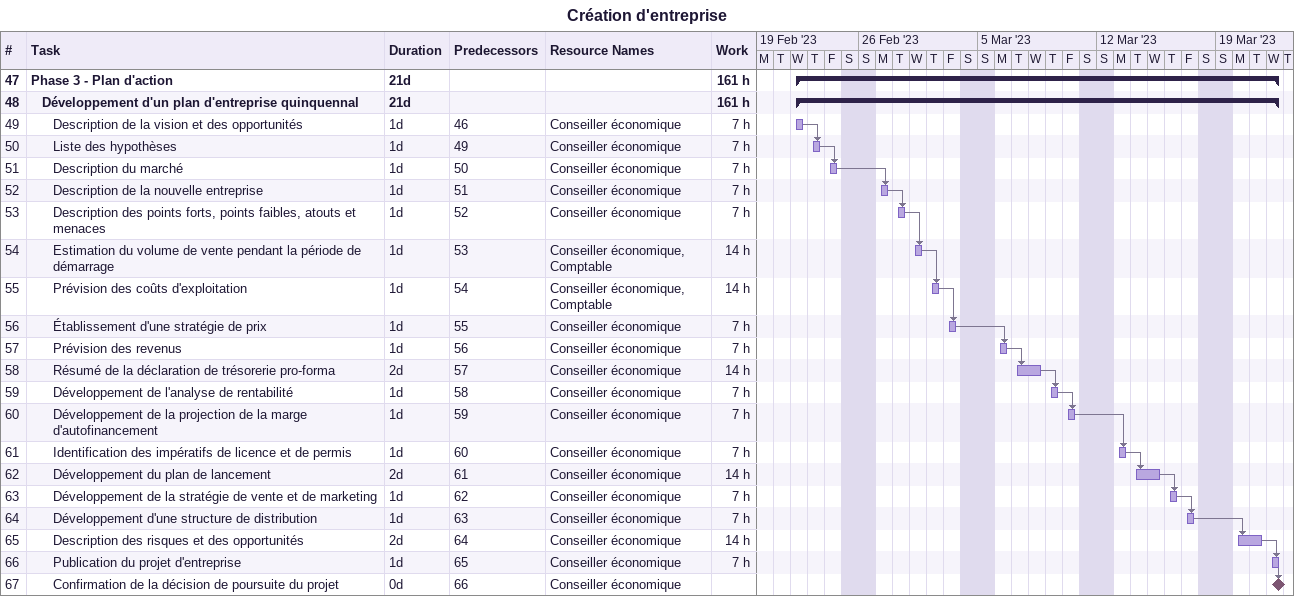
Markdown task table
Création d'entreprise

| ID | Level | Task | Duration | Start | Finish | Predecessors | Resources | Work (h) |
|---|---|---|---|---|---|---|---|---|
| 47 | 1 | **Phase 3 - Plan d'action** | 21d | 2023-02-22 | 2023-03-22 |  |  | 161 |
| 48 | 2 | **Développement d'un plan d'entreprise quinquennal** | 21d | 2023-02-22 | 2023-03-22 |  |  | 161 |
| 49 | 3 | Description de la vision et des opportunités | 1d | 2023-02-22 | 2023-02-22 | 46 | Conseiller économique | 7 |
| 50 | 3 | Liste des hypothèses | 1d | 2023-02-23 | 2023-02-23 | 49 | Conseiller économique | 7 |
| 51 | 3 | Description du marché | 1d | 2023-02-24 | 2023-02-24 | 50 | Conseiller économique | 7 |
| 52 | 3 | Description de la nouvelle entreprise | 1d | 2023-02-27 | 2023-02-27 | 51 | Conseiller économique | 7 |
| 53 | 3 | Description des points forts, points faibles, atouts et menaces | 1d | 2023-02-28 | 2023-02-28 | 52 | Conseiller économique | 7 |
| 54 | 3 | Estimation du volume de vente pendant la période de démarrage | 1d | 2023-03-01 | 2023-03-01 | 53 | Conseiller économique, Comptable | 14 |
| 55 | 3 | Prévision des coûts d'exploitation | 1d | 2023-03-02 | 2023-03-02 | 54 | Conseiller économique, Comptable | 14 |
| 56 | 3 | Établissement d'une stratégie de prix | 1d | 2023-03-03 | 2023-03-03 | 55 | Conseiller économique | 7 |
| 57 | 3 | Prévision des revenus | 1d | 2023-03-06 | 2023-03-06 | 56 | Conseiller économique | 7 |
| 58 | 3 | Résumé de la déclaration de trésorerie pro-forma | 2d | 2023-03-07 | 2023-03-08 | 57 | Conseiller économique | 14 |
| 59 | 3 | Développement de l'analyse de rentabilité | 1d | 2023-03-09 | 2023-03-09 | 58 | Conseiller économique | 7 |
| 60 | 3 | Développement de la projection de la marge d'autofinancement | 1d | 2023-03-10 | 2023-03-10 | 59 | Conseiller économique | 7 |
| 61 | 3 | Identification des impératifs de licence et de permis | 1d | 2023-03-13 | 2023-03-13 | 60 | Conseiller économique | 7 |
| 62 | 3 | Développement du plan de lancement | 2d | 2023-03-14 | 2023-03-15 | 61 | Conseiller économique | 14 |
| 63 | 3 | Développement de la stratégie de vente et de marketing | 1d | 2023-03-16 | 2023-03-16 | 62 | Conseiller économique | 7 |
| 64 | 3 | Développement d'une structure de distribution | 1d | 2023-03-17 | 2023-03-17 | 63 | Conseiller économique | 7 |
| 65 | 3 | Description des risques et des opportunités | 2d | 2023-03-20 | 2023-03-21 | 64 | Conseiller économique | 14 |
| 66 | 3 | Publication du projet d'entreprise | 1d | 2023-03-22 | 2023-03-22 | 65 | Conseiller économique | 7 |
| 67 | 3 | Confirmation de la décision de poursuite du projet | 0d | 2023-03-22 | 2023-03-22 | 66 | Conseiller économique |  |
